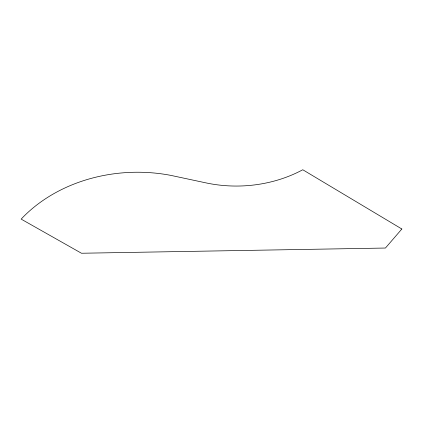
<?xml version="1.0" encoding="UTF-8"?>
<svg xmlns="http://www.w3.org/2000/svg" width="423" height="423" viewBox="0 0 423 423"><rect width="100%" height="100%" fill="white"/><g stroke="black" fill="none" stroke-linecap="round" stroke-linejoin="round"><path stroke-width="0.63" d="M401.85 229.002L385.432 248.037L81.475 253.245L21.15 219.114A145.581 118.371 -0.9 0 1 170.622 175.339L205.694 182.826A119.915 97.502 -0.9 0 0 302.778 169.755L401.85 229.002"/></g></svg>
